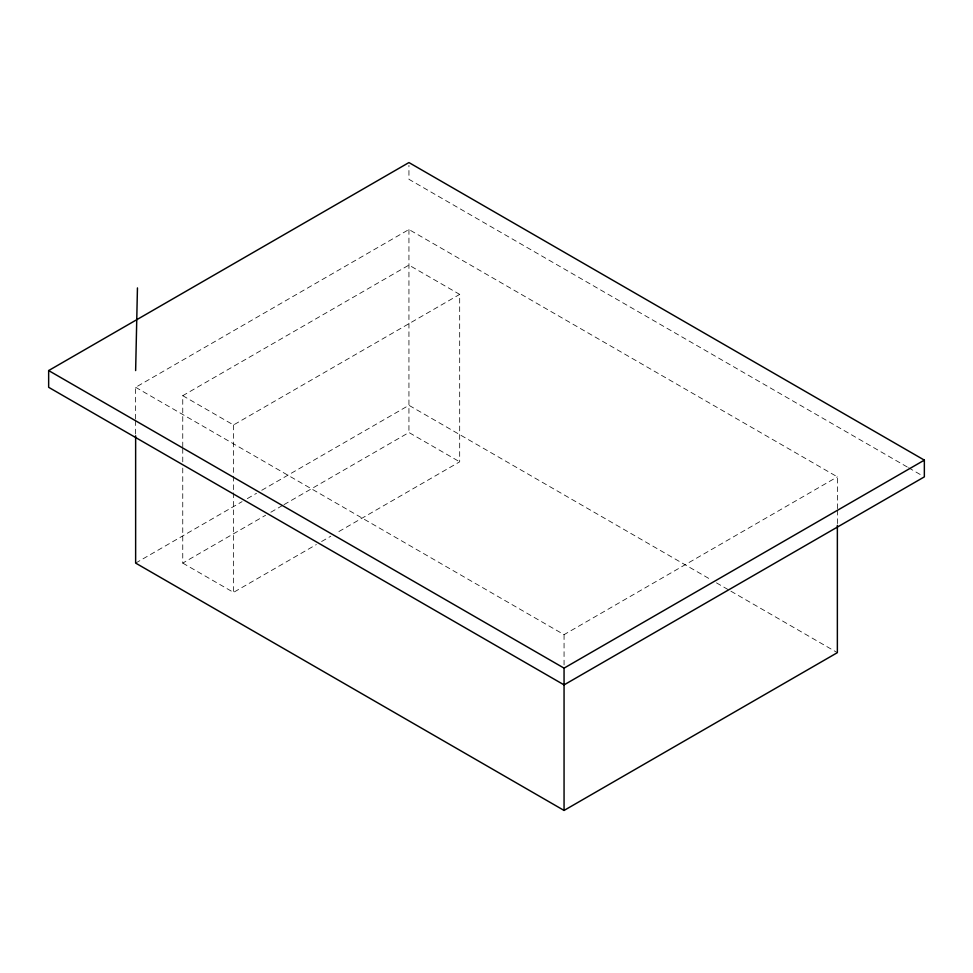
<?xml version="1.0" encoding="UTF-8"?>
<svg xmlns="http://www.w3.org/2000/svg" width="973" height="973" viewBox="0 0 973 973"><rect width="100%" height="100%" fill="white"/><g stroke="black" fill="none" stroke-linecap="round" stroke-linejoin="round"><path stroke-width="0.73" stroke-dasharray="4.87 3.65" d="M135.636 419.132L135.636 387.303L408.94 229.519L837.364 476.867L837.364 508.697M182.754 446.96L182.754 395.683L408.94 265.094L459.682 294.393L459.682 461.81L336.074 533.168M182.754 395.683L233.508 424.97L459.682 294.393M135.636 563.087L242.07 501.642M247.324 498.614L256.519 493.299M261.773 490.27L408.94 405.303L711.202 579.823M182.754 468.074L182.754 563.087L265.605 515.264M270.859 512.224L282.693 505.388M284.007 504.634L408.94 432.511L459.682 461.81M182.754 563.087L233.508 592.387L316.347 544.564M321.601 541.523L330.808 536.208M135.636 387.303L564.06 634.651L837.364 476.867M907.262 467.004L408.94 179.3L408.94 165.349M908.575 467.758L921.723 475.359M716.456 582.851L729.592 590.441M730.905 591.195L837.364 652.652M837.364 510.217L837.364 523.851M564.06 634.651L564.06 664.96M408.94 229.519L408.94 432.511M233.508 424.97L233.508 474.751M233.508 476.259L233.508 491.341M233.508 492.849L233.508 592.387M182.754 448.468L182.754 462.041M135.636 420.652L135.636 434.286"/><path stroke-width="1.46" d="M135.636 370.567L137.448 287.911M48.65 370.567L408.94 162.564L924.35 460.132L924.35 476.867L564.06 684.883L48.65 387.303L48.65 370.567L564.06 668.135L924.35 460.132M135.636 435.795L135.636 563.087L564.06 810.436L837.364 652.652L837.364 525.359M564.06 668.135L564.06 810.436"/></g></svg>
